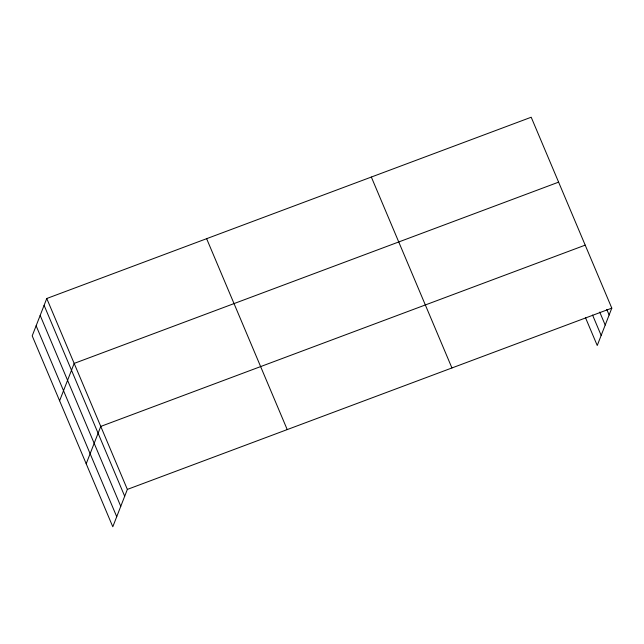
<?xml version="1.0" encoding="UTF-8"?>
<svg xmlns="http://www.w3.org/2000/svg" width="644" height="644" viewBox="0 0 644 644"><rect width="100%" height="100%" fill="white"/><g stroke="black" fill="none" stroke-linecap="round" stroke-linejoin="round"><path stroke-width="0.97" d="M46.762 298.502L32.2 335.862L112.797 526.768L127.359 489.408L46.762 298.502L531.203 117.232L611.8 308.138L597.238 345.498L585.501 317.701M59.602 400.769L74.165 363.409L558.606 182.147M86.199 463.769L100.762 426.409L585.203 245.139M127.359 489.408L611.8 308.138M606.785 309.426L609.135 314.98M599.733 312.082L605.207 325.051M592.561 315.045L601.166 335.427M371.338 177.052L451.935 367.957M206.627 238.683L287.224 429.588M44.098 305.345L124.695 496.25M40.169 315.415L120.766 506.321M36.128 325.792L116.725 516.697"/></g></svg>
